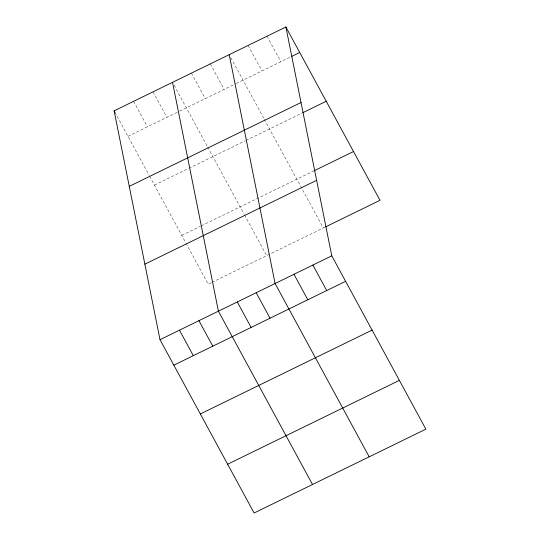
<?xml version="1.0" encoding="UTF-8"?>
<svg xmlns="http://www.w3.org/2000/svg" width="540" height="540" viewBox="0 0 540 540"><rect width="100%" height="100%" fill="white"/><g stroke="black" fill="none" stroke-linecap="round" stroke-linejoin="round"><path stroke-width="0.41" stroke-dasharray="2.7 2.03" d="M127.967 136.33L178.882 111.483M179.631 111.119L235.494 83.849M236.25 83.477L290.662 56.916M154.454 185.119L188.15 168.669M188.899 168.305L245.356 140.744M246.112 140.38L302.036 113.083M181.744 235.379L200.462 226.24M201.211 225.875L314.213 170.721M211.228 282.704L208.231 284.162L186.158 243.506M211.977 282.332L324.824 227.252M266.996 36.221L280.841 61.715M248.103 45.448L261.947 70.936M230.789 57.584L263.918 118.597M264.323 119.333L323.318 227.988M210.316 63.889L224.154 89.383M191.423 73.116L205.261 98.604M174.109 85.246L207.238 146.259M207.637 147.002L244.161 214.265M244.559 215.001L266.632 255.656M153.063 91.841L166.9 117.329M133.596 101.338L147.434 126.833M114.919 112.3L149.236 175.507M149.641 176.249L185.76 242.771"/><path stroke-width="0.81" d="M285.89 27L331.769 255.839L425.871 429.158L254.111 513L160.002 339.68L114.129 110.842L285.89 27L379.998 200.32L325.579 226.881M291.418 56.552L299.734 52.488M129.269 186.361L301.03 102.519M302.791 112.712L326.221 101.277M314.213 170.721L353.511 151.538M144.862 264.161L316.629 180.32M160.002 339.68L331.769 255.839M173.846 365.168L345.607 281.327M200.333 413.957L372.094 330.115M227.624 464.218L399.384 380.376M312.869 265.059L326.714 290.554M293.976 274.279L307.82 299.774M369.191 456.827L275.083 283.507L229.21 54.668M256.19 292.727L270.034 318.222M237.296 301.948L251.134 327.443M114.129 110.842L114.919 112.3M312.505 484.495L218.403 311.175L172.53 82.337M198.936 320.672L212.774 346.167M179.469 330.176L193.313 355.671"/></g></svg>
